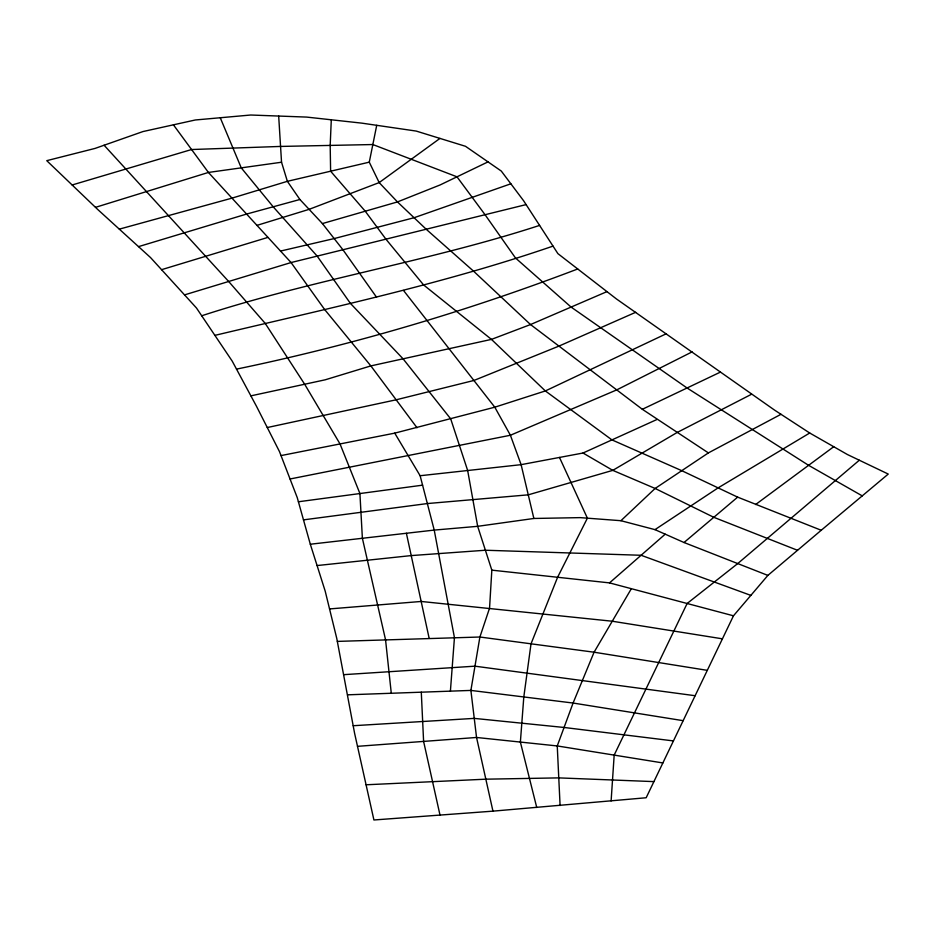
<?xml version="1.0" encoding="UTF-8"?>
<svg xmlns="http://www.w3.org/2000/svg" width="935" height="935" viewBox="0 0 935 935"><rect width="100%" height="100%" fill="white"/><g stroke="black" fill="none" stroke-linecap="round" stroke-linejoin="round"><path stroke-width="1.4" d="M331.294 119.785L330.184 145.416L330.616 171.21L365.234 211.216L385.945 239.196L423.578 284.918L491.448 339.393L545.35 390.947L611.946 439.894L681.767 470.679L737.657 497.139L821.222 530.262L888.25 474.068L847.414 454.527L809.722 433.01L774.542 410.091L616.446 298.955L557.891 253.63L523.6 200.744L501.289 171.058L465.49 146.292L416.215 131.075L361.822 123.139L306.645 117.085L250.72 115.017L195.31 119.984L142.985 131.554L95.043 148.42L46.75 160.668L97.661 209.428L150.547 257.581L196.479 308.001L232.219 361.132L256.459 406.234L279.46 451.558L297.248 497.63L310.315 544.228L325.205 591.165L336.764 638.418L354.599 733.309L373.918 819.983L492.955 811.148L646.167 797.754L733.472 615.803L767.869 575.399L821.222 530.262M220.263 117.752L241.253 167.856L273.184 206.787L317.187 256.132L350.344 303.314L403.02 358.759L450.693 418.857L467.664 470.515L477.668 526.323L491.833 570.151L489.554 608.159L479.889 637.015L470.889 690.416L476.546 737.47L492.955 811.148M611.116 800.933L614.178 755.106L687.12 603.496L737.727 563.571L859.312 460.23M450.401 691.14L454.445 637.658L434.226 530.087L420.131 475.728L394.734 433.139L281.014 455.59M781.005 414.298L708.391 452.902L642.333 409.296L530.519 324.55L473.589 271.197L426.208 229.262L397.468 201.925L379.178 182.594L369.278 162.164L376.723 125.313M631.359 588.688L594.076 652.209L573.085 703.038L557.248 745.943L560.088 805.549M310.315 544.228L434.226 530.087L477.668 526.323L533.862 518.469L580.121 517.628L620.91 520.702L655.131 488.456L708.391 452.902M491.833 570.151L609.515 582.891L665.217 534.177M620.91 520.702L654.979 529.642L684.023 542.51L737.657 497.139M755.62 504.538L833.728 446.72M439.964 138.415L379.178 182.594L309.111 209.346L256.821 225.417M654.979 529.642L718.103 487.883L809.722 433.01M751.611 394.219L677.01 432.554L612.787 470.363L528.263 494.837L427.353 503.556L303.478 519.872M692.122 351.876L616.761 389.883L510.405 435.254L290.049 478.989M488.012 161.872L440.151 184.931L397.468 201.925L322.423 223.57L299.901 199.494L287.372 181.32L281.54 162.234L278.677 116.045M666.386 333.701L545.35 390.947L494.79 407.192L394.734 433.139M642.333 409.296L720.382 372.118M420.131 475.728L521.111 464.66L583.008 453.019L656.908 419.511M635.648 312.313L558.978 346.09L473.963 380.451L396.148 399.806L267.27 427.54M606.979 291.615L530.519 324.55L491.448 339.393L370.856 365.901L325.24 379.797L250.884 395.856M577.713 268.976C466.74 311.273 352.834 345.003 236.508 369.126M510.861 183.798L414.076 217.726L334.169 238.577L280.488 251.071M553.017 246.115C442.594 284.088 328.29 308.375 214.886 335.373M95.487 207.348L208.423 172.449L281.54 162.234M161.58 269.677L267.877 237.408M184.534 294.887L291.065 262.548L526.101 204.601M138.52 246.63L246.396 214.115L299.901 199.494M72.135 184.978L191.581 149.53L280.558 146.433L372.843 144.539L456.993 176.82L485.066 214.734L515.477 257.966L571.086 307.077L687.061 387.99L808.6 465.326L862.245 495.877M539.588 225.405C428.569 261.555 312.734 279.553 201.703 315.773M119.318 229.145L231.868 198.173L287.372 181.32L369.278 162.164M298.405 501.768L422.585 485.171M317.082 565.558L411.225 555.589L485.394 550.236L641.094 555.273L750.852 595.385M329.552 608.93L421.171 601.462L612.261 621.226L722.439 638.827M357.497 746.329L476.546 737.47L557.248 745.943L662.88 762.948M343.8 674.661L474.968 666.176L695.149 695.722M353.22 725.724L474.255 718.384L564.074 727.465L673.445 740.917M366.088 784.781L485.838 779.182L558.768 777.885L653.916 781.613M347.598 694.822L470.889 690.416L573.085 703.038L683.169 720.675M337.348 641.398L479.889 637.015L594.076 652.209L707.327 670.348M609.515 582.891L733.472 615.803M684.023 542.51L767.869 575.399M797.532 550.294L713.814 517.312L655.131 488.456L612.787 470.363L583.008 453.019M104.089 145.229L228.678 281.493L265.248 323.428L304.658 384.238L340.024 443.938L359.917 493.54L362.383 538.291L385.547 639.774L391.286 693.256M403.488 290.434L494.79 407.192L510.405 435.254L521.111 464.66L533.862 518.469M322.423 223.57L342.958 249.797L376.513 297.178M417.022 427.762L370.856 365.901L324.515 309.356L291.065 262.548L208.423 172.449L173.419 124.822M559.492 457.437L587.39 518.165L557.599 577.269L531.022 643.818L523.81 696.949L520.374 742.074L536.748 807.501M439.999 815.075L423.602 741.408L421.288 692.18M406.386 533.266L429.153 638.301"/></g></svg>
